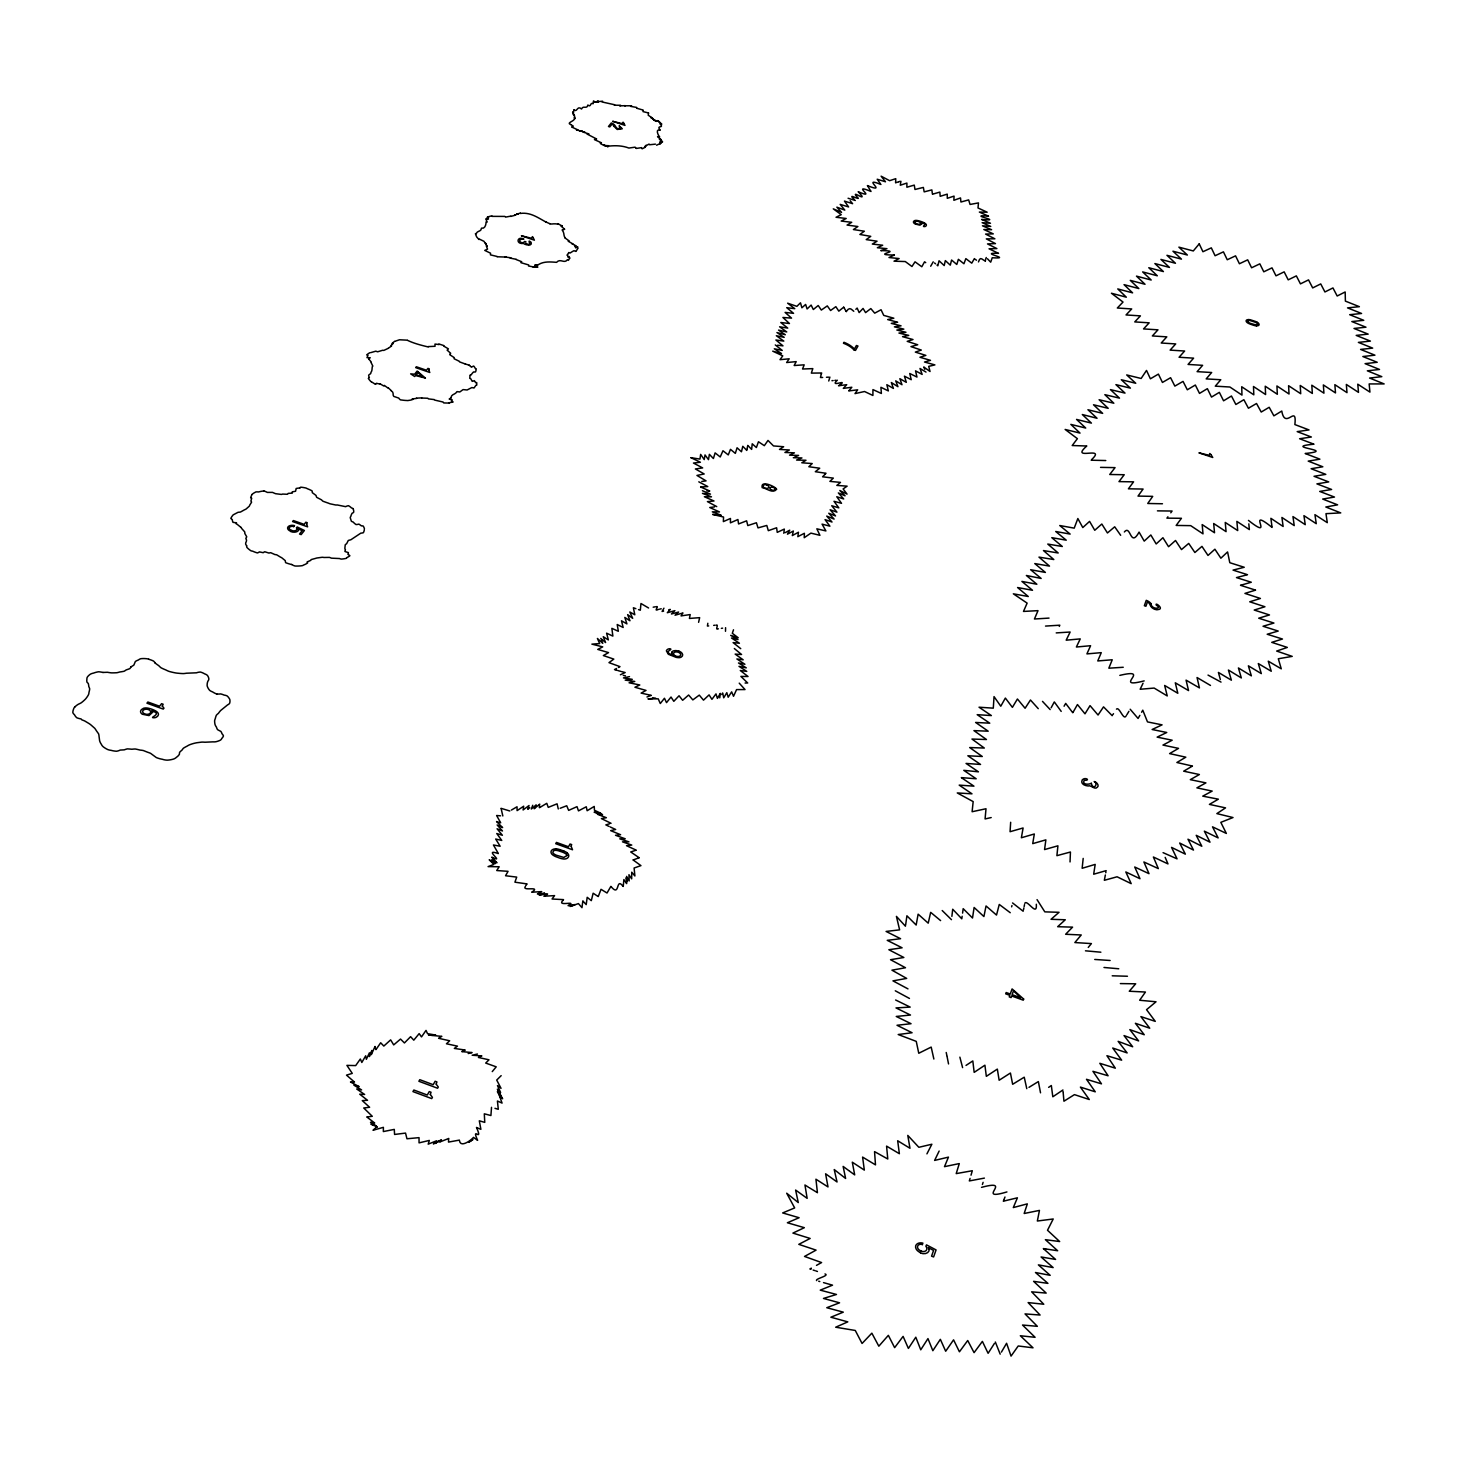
<?xml version="1.0" encoding="UTF-8"?>
<svg xmlns="http://www.w3.org/2000/svg" width="1457" height="1457" viewBox="0 0 1457 1457"><rect width="100%" height="100%" fill="white"/><g stroke="black" fill="none" stroke-linecap="round" stroke-linejoin="round"><path stroke-width="1.5" d="M573.493 114.247L574.404 115.85M577.81 248.473L575.934 251.478M1083.188 858.41L1082.15 868.281L1095.19 864.402L1093.679 874.218L1106.173 870.63M491.519 1107.32L490.918 1115.534L484.307 1113.804L484.762 1122.382L479.298 1120.797L480.901 1129.339L478.661 1128.428A41.397 30.087 11 0 1 476.494 1127.445C483.451 1143.545 470.83 1125.059 477.623 1140.339L473.47 1137.371C472.068 1139.338 460.594 1148.626 459.447 1140.612M951.876 916.38L952.714 909.241L961.784 918.802L962.148 916.271M582.836 900.936L581.98 907.675L578.411 903.595L570.069 906.491M719.758 697.848L720.323 693.386L718.52 696.519M905.598 925.268L906.91 915.797L916.162 925.031L918.129 914.158L928.218 923.173L930.677 912.355L940.603 920.605M962.585 913.102L963.186 908.676L972.511 918.001L974.114 907.492L983.912 916.562L986.043 905.963L996.515 915.069L999.265 904.451L1010.247 912.719M707.829 623.268L707.428 626.055L708.685 625.927M476.767 385.122L476.73 382.572M623.25 886.457L623.869 879.573L626.637 883.598L626.51 881.175M985.624 259.273L986.262 257.507M1036.309 904.251C1037.366 917.6 1026.985 898.787 1024.781 903.34M985.533 259.874L985.351 260.93M985.333 261.094C981.636 259.328 980.342 256.05 978.467 261.914M747.751 445.387L751.63 449.393L752.231 443.802L756.383 447.554L758.46 441.762L764.324 445.678L768.003 440.433L773.503 445.933L783.629 446.734L779.495 449.43L789.366 449.994L784.922 452.471L794.411 452.836L789.548 455.167L798.6 455.422L794.63 457.134M747.623 446.061L747.113 448.738M1105.936 871.869L1105.772 872.798M567.556 254.811L567.993 257.16A24.113 12.239 11.3 0 0 569.213 256.523L569.56 258.217M1105.353 874.983L1104.351 880.301L1117.082 876.786L1131.197 883.652L1125.824 871.96L1139.993 878.717L1134.73 867.006L1149.008 873.672L1143.891 861.979L1158.333 868.609L1153.379 857.007L1167.986 863.91L1165.163 857.372M783.793 533.298L784.34 529.055L777.237 532.37L776.617 527.762L768.331 530.676L766.801 525.449L758.004 527.889L756.42 522.753L747.805 525.576L746.621 520.823L738.572 523.955L737.916 519.512L730.412 522.844L730.467 518.455L723.364 521.606L723.546 517.035L712.637 514.412L720.65 515.213M746.986 449.412L746.785 450.413L742.779 446.261L741.467 451.797L737.078 447.773L735.33 453.382L730.485 449.339L728.263 454.912L722.963 450.759L720.232 456.97L715.114 452.89L713.402 458.536L709.377 454.347L708.484 459.647L705.024 454.93L704.223 459.574L700.653 454.384L699.961 459.082L690.964 457.698M636.709 107.436L630.59 106.379M900.936 181.305L900.262 185.239L906.91 183.072L906.873 187.225L914.268 185.112L914.978 189.483L923.356 187.425L924.175 191.869L931.843 189.902L932.444 194.2M1024.526 904.651L1024.125 906.636M479.116 238.966L483.961 241.316L487.257 246.324A4.59 2.349 10.6 0 0 486.274 245.887L487.549 249.111L484.762 250.404L490.535 253.19L490.444 254.866L497.238 256.505M1023.87 907.948L1023.451 909.933M1023.178 911.262L1012.56 902.939M643.102 110.076L636.6 108.2M470.01 375.232L469.773 378.456M1011.959 905.544L1011.65 906.855M573.876 109.803L573.457 112.918A4.225 2.003 11.6 0 1 572.783 112.298M642.992 110.513L643.065 111.624L648.638 112.99M971.018 1175.198L972.311 1170.736L956.211 1173.613L959.289 1163.578L944.5 1166.656L948.452 1157.131L934.629 1160.409L939.146 1151.048M970.089 1178.385L969.324 1180.935L984.404 1178.112M983.111 1182.337L982.419 1184.505M981.508 1187.364C1014.691 1178.44 974.205 1201.624 1006.933 1191.935M821.293 374.139L821.675 372.992L811.349 373.119L812.824 368.621L802.534 369.022L804.191 364.833L794.156 365.525L796.214 361.627L786.634 362.538L789.184 358.804L780.023 359.679L782.755 355.836L772.72 351.173L781.498 353.541L774.304 348.788L782.245 350.409L775.288 344.945M821.092 374.704L820.437 377.545M598.244 896.583L601.031 889.316L607.023 893.014L610.865 886.402M1091.293 783.429C1093.515 791.278 1098.742 783.265 1094.171 781.535C1097.03 782.027 1099.379 785.906 1097.376 787.181C1094.954 790.423 1090.637 784.485 1088.142 785.979C1084.263 785.669 1080.347 783.611 1082.223 779.896C1085.265 776.563 1091.129 780.697 1084.19 780.296C1081.422 785.305 1089.982 784.522 1091.402 783.174M922.281 1244.806L922.882 1243.112A6.83 4.972 21.3 0 0 915.67 1245.862A6.83 4.972 21.3 0 0 920.533 1252.601M1147.424 602.032L1145.912 606.258L1144.346 605.711L1146.258 600.339A7.504 4.171 18.7 0 1 1150.994 603.635M648.492 113.373L648.219 115.212L652.554 118.181A15.135 7.103 12.3 0 1 650.696 117.38L656.16 121.241L652.554 118.928L654.047 119.82M1004.984 1197.017L1004.092 1199.293M1003.8 1200.058L1003.345 1201.187L1017.405 1197.818L1013.307 1207.562L1027.349 1203.864L1024.162 1213.499L1039.46 1210.403L1037.348 1221.021L1053.211 1218.981L1047.51 1230.273L1059.658 1241.546L1045.379 1239.67L1057.655 1250.743L1045.98 1248.995M450.96 397.688C451.488 393.754 455.331 394.847 456.97 391.623A23.021 12.676 10.2 0 1 459.775 391.988L463.071 389.602L467.114 389.984L471.868 387.544A12.858 6.994 10.4 0 0 472.851 387.762L473.416 387.853A11.182 6.083 10.4 0 0 474.053 387.963L476.02 385.158M1123.238 667.27L1108.832 668.198L1112.237 659.766L1097.758 660.95L1101.273 652.645L1086.904 653.902L1090.601 645.706L1076.377 647.017L1080.256 638.894L1066.178 640.188L1070.148 632.028L1056.216 632.903M930.677 266.249L933.208 261.841M569.814 257.998L568.376 260.366M1045.525 626.073L1059.822 625.199L1059.275 626.401M1143.053 683.242L1140.157 689.27L1154.144 688.068L1167.239 695.936L1164.653 685.464L1177.821 693.277L1175.289 682.805L1188.548 690.582L1186.071 680.146L1199.439 687.904L1197.053 677.541L1210.494 685.446M567.046 255.23L568.904 252.462M620.882 128.453L619.134 125.776L622.285 128.762L617.24 129.473L613.779 126.122M563.349 899.989C556.173 906.673 573.803 901.282 570.525 904.269M1051.134 707.792L1054.303 701.928L1061.206 711.398M380.095 384.102L376.416 383.3A7.176 3.916 9.2 0 1 375.524 384.357M1050.169 709.595L1042.502 701.382M1064.084 706.226L1065.377 703.895M1073.081 712.254L1077.452 704.551L1084.991 713.821L1090.036 705.625L1098.05 715.023L1103.532 706.864L1112.201 715.697M535.939 805.393L534.173 808.762L539.709 804.137A32.564 21.163 11.9 0 0 539.4 807.324M1141.614 712.254L1142.78 710.196L1147.497 721.907L1162.085 724.857L1152.141 729.502L1166.747 732.489L1157.131 737.133L1172.175 740.211L1162.959 745.073L1178.531 748.37L1169.607 753.597L1185.816 757.185L1176.892 762.503L1192.445 766.054M1139.866 715.351L1138.081 718.465L1130.177 709.231M718.155 697.138L717.427 698.395L715.988 693.896L711.927 699.342L709.067 694.898L703.494 700.143L699.269 695.116L692.84 699.906L688.615 695.025L682.641 700.271L679.053 695.772L673.808 701.327L671.021 697.029L666.523 702.638L664.465 698.249L660.294 703.531L658.236 698.85L647.946 698.905L652.845 698.449M1001.414 1352.096L1006.587 1343.281L1011.049 1356.103L1018.224 1345.977L1033.031 1347.816L1020.337 1335.759L1035.089 1337.307L1022.523 1325.032L1037.348 1326.325L1025.036 1313.904L1040.079 1315.034L1028.132 1302.594L1043.777 1304.234L1031.647 1291.831L1046.181 1293.088L1033.596 1281.34L1047.929 1283.38L1035.472 1272.507L1050.187 1275.33L1038.367 1264.876L1053.156 1267.59L1041.081 1256.972L1055.578 1259.431L1043.339 1248.576L1045.652 1248.94M1038.258 708.667L1030.463 699.997L1025.091 708.266L1017.423 698.996L1012.396 707.355L1005.366 698.067L1000.777 706.226L994.038 696.61L993.292 708.157L979.031 707.21L991.361 715.569L977.192 714.677L989.758 723.182L975.607 722.453L988.192 731.195L973.932 730.613L986.462 739.519L971.965 739.045L984.313 748.042L969.688 747.55L982.291 756.493L967.849 755.782L980.543 764.451L966.046 763.432L978.448 771.828L963.769 770.334L976.19 778.767L961.329 777.619M721.761 694.515L722.654 692.986L723.728 697.812L726.806 692.676L728.19 697.229L731.651 691.875L733.527 696.282L736.568 689.598L745.019 689.562L739.227 683.151M1128.938 711.289L1126.771 714.877M525.831 885.729L526.76 884.199M525.358 886.493C521.57 891.611 541.312 885.71 532.096 891.994M1126.134 715.897C1123.511 721.069 1119.286 706.117 1116.444 709.122M994.439 1343.409L988.101 1353.316L982.382 1341.387L974.077 1352.661L967.721 1340.513L959.434 1351.805L953.57 1339.839L945.684 1351.258L940.348 1339.311L932.844 1350.694L927.963 1338.601L920.751 1349.801L915.797 1337.216L908.385 1348.435L903.103 1336.379L894.634 1347.652L888.351 1335.341L878.826 1346.195L871.851 1333.173L862.07 1343.463L855.277 1330.46L835.681 1327.218L847.792 1321.863L830.872 1317.219L843.293 1312.156L826.775 1307.712L839.56 1302.813L823.478 1298.442L836.482 1294.472L820.255 1290.137L832.53 1285.165L823.515 1282.615M1113.512 713.675L1112.857 714.677M521.606 261.677L516.051 259.492M521.515 261.805L520.878 262.661L528.745 264.974M1170.791 512.809L1172.065 511.043L1157.441 510.861M1167.913 516.798L1166.93 518.146L1181.427 518.291L1176.181 525.431L1190.697 525.649L1203.008 533.845L1202.171 524.593L1214.519 532.752L1213.681 523.518L1226.066 531.641L1225.246 522.444L1237.703 530.567L1236.866 521.387L1249.359 529.583L1248.813 523.846M837.338 380.204C828.468 388.345 850.651 377.8 838.522 385.759L846.717 384.684L843.312 388.382L851.817 387.252L849.067 390.549M1091.657 459.556C1107.065 445.15 1069.001 461.632 1086.795 446.006L1072.206 445.532L1077.397 438.666L1065.14 429.451L1080.038 433.093L1070.84 424.388L1085.72 428.048L1076.559 419.416L1091.42 423.113L1082.314 414.535L1097.048 418.268L1087.924 409.727L1102.658 413.369L1093.497 404.773L1108.194 408.324L1099.106 399.728L1113.84 403.225L1104.843 394.665L1119.504 398.143L1110.453 389.62L1125.023 393.099L1115.916 384.63L1130.395 388.127L1121.307 379.731L1135.75 383.264L1126.698 374.941L1141.141 378.474L1146.513 370.424L1150.393 378.802L1158.406 374.103L1162.449 382.444L1170.59 377.709L1174.852 386.105L1183.048 381.406L1187.309 389.784L1195.341 385.03L1199.512 393.408L1207.379 388.655L1211.496 397.087L1219.345 392.352L1223.57 400.802L1231.456 396.013L1235.864 404.481L1243.859 399.71L1248.43 408.233L1256.517 403.498L1261.216 412.04L1269.193 407.286L1273.873 415.846L1281.778 411.038C1285.165 430.598 1297.131 403.207 1294.872 424.57L1309.023 429.924L1297.185 431.618L1311.373 437.009L1299.608 438.739L1313.977 444.203C1279.92 447.354 1339.019 450.104 1305.181 453.491L1319.896 459.174L1308.204 461.122L1322.829 466.768L1311.118 468.717L1325.797 474.363L1314.032 476.293L1328.729 481.921L1316.909 483.87L1331.607 489.479L1319.696 491.428L1334.485 497.056L1322.683 499.059L1337.617 504.832L1325.815 507L1340.75 512.9L1325.979 513.665L1327.291 522.662L1314.943 514.667L1316.254 523.682L1303.942 515.651L1305.235 524.666L1292.96 516.579L1294.217 525.595L1281.923 517.472L1283.125 526.469L1270.886 518.328L1272.07 527.416C1244.369 505.233 1276.387 542.478 1248.467 520.404M524.411 241.826C521.169 245.067 515.942 238.638 523.864 239.112C517.071 235.542 515.396 244.503 523.537 243.446C524.83 244.922 532.861 246.652 531.113 242.317C525.522 237.764 534.173 247.909 525.649 243.246M293.658 526.706L294.441 525.722M611.976 124.173L609.773 126.923L608.461 126.486L611.284 122.989A6.356 3.023 11.9 0 1 614.89 125.411L616.785 128.362L620.682 128.671M1088.252 947.432L1091.402 943.59L1074.865 942.552L1081.24 934.975L1065.65 934.265L1072.571 927.144L1057.673 926.707L1065.286 919.768L1051.043 919.294L1059.039 912.301L1044.815 911.863L1037.038 899.625M1085.465 950.82L1100.873 952.204M1094.735 959.453L1110.143 960.491M1103.987 967.466L1118.757 968.778M825.372 473.926L826.01 473.27L815.319 471.704L819.708 468.225L808.854 466.732L812.205 463.563L801.805 462.78L805.976 460.266L796.578 460.066L801.933 457.935L793.3 457.698M824.953 474.381L822.604 476.803L833.331 478.115L829.889 481.375L840.489 482.394L836.828 485.4L847.118 486.164L843.111 488.933L847.045 494.105L839.815 490.499L845.06 495.799L838.34 492.921L843.694 498.95L836.773 496.746L841.527 503.321L834.005 501.299L838.813 507.856L831.728 505.743L836.937 512.154L830.126 509.786L835.535 515.942L828.76 513.246L834.114 519.074L826.738 516.088L832.02 522.025L825.044 519.621L829.907 526.177L822.076 524.138L825.9 530.931L816.849 528.818L819.909 535.32L810.893 533.116L804.228 537.706L804.391 533.28L797.835 536.668L798.472 532.242L792.317 535.575L793.337 531.022L787.454 534.173L789.712 530.184L785.25 532.625M501.172 1075.648L496.71 1080.056L501.026 1088.324L497.474 1085.556L500.607 1092.513L497.383 1089.18L500.643 1095.537L498.585 1093.06M855.86 309.303L857.153 308.064L859.156 312.599L863.054 308.429L865.585 312.618L870.812 308.574L874.71 313.164L881.048 309.74L883.725 315.386L893.833 318.209L887.659 319.575L897.658 322.216M645.342 146.975L645.105 147.102A9.452 4.517 12.1 0 1 644.85 147.467L642.1 148.833M645.651 146.538L644.777 146.975M537.159 265.502C542.641 261.204 549.781 261.768 556.556 262.351C560.38 257.907 564.351 264.209 567.502 259.601M853.784 311.27C851.635 309.849 849.813 306.006 846.28 311.579M660.039 144.097L661.769 142.13L660.75 142.64M1124.367 531.969C1130.887 524.156 1130.14 548.415 1139.064 532.096L1144.219 541.112L1150.83 534.974L1156.184 543.953L1162.923 537.724L1168.55 546.703L1175.526 540.492L1181.481 549.58L1188.712 543.425L1194.886 552.513L1201.952 546.375L1207.999 555.445L1214.901 549.216L1220.875 558.213L1227.577 551.93L1229.799 562.712L1244.242 567.265L1233.041 570.106L1246.973 574.513M1120.67 535.302L1114.696 526.797L1107.447 532.971L1101.82 524.028L1094.753 530.275L1089.581 521.387L1082.788 527.561L1077.852 518.528L1074.21 528.144L1059.749 525.522L1070.148 534.082L1055.724 531.495L1066.251 540.183L1051.79 537.669L1062.317 546.502L1047.765 544.062L1058.201 552.986L1043.467 550.564L1053.812 559.543L1038.968 557.12L1049.495 566.099L1034.78 563.568L1045.398 572.437L1030.627 569.723L1041.154 578.447L1026.365 575.479L1036.856 584.239L1021.903 581.416L1032.503 590.285L1017.587 587.535L1028.278 596.514L1013.343 593.819L1027.13 603.125L1023.488 611.43L1038.003 610.647L1034.434 619.006L1049.022 618.096M646.052 145.245L644.559 147.084M843.694 307.172L838.813 311.142L835.844 306.662L830.581 310.523L827.303 305.897L821.329 310.068L818.197 305.515L813.316 309.521L811.13 305.078L807.087 308.975L805.63 304.44L801.896 307.809L800.494 302.801L796.87 306.352L787.636 303.183L794.775 308.684L786.725 307.664L793.555 313.328L785.104 312.417L791.533 318.118L782.919 317.48L789.457 323.509L780.806 322.507L787.727 328.098L779.604 326.787L786.744 331.941L778.566 330.12L785.305 334.746L776.945 332.56L784.194 337.35L776.344 335.729L783.811 341.102L775.889 340.009L782.974 345.855L777.546 345.236M536.176 804.956L531.313 808.999L532.752 805.266M529.783 807.706L527.78 809.309L529.018 805.521L523.099 809.965L523.682 806.213L517.089 810.638L517.035 806.759L511.389 810.074M544.317 896C556.72 890.081 528.126 898.914 544.481 893.287M1048.639 1087.359L1051.335 1085.52L1052.81 1096.793L1062.936 1089.982M472.906 1139.611L468.735 1142.215L472.523 1139.829M368.712 358.695L370.205 357.712A13.404 7.23 9.2 0 1 366.982 357.639L368.002 355.326A5.008 2.714 9.2 0 1 366.672 354.907A35.842 19.469 9.5 0 1 369.859 352.685M966.027 1065.413L972.821 1060.933L974.168 1072.37L984.914 1065.194L986.334 1076.341L997.335 1069.092L999.138 1080.238L1010.429 1073.026L1012.651 1084.281L1024.235 1077.197L1026.784 1088.67M572.146 126.85L573.293 126.122L570.816 124.628M571.818 127.069L577.646 129.782M539.418 807.724L546.776 803.317L548.251 807.378L557.084 803.827L558.286 808.963M962.603 1067.635L959.872 1057.145M439.577 1140.558L435.006 1143.472L441.453 1139.829A20.325 15.044 10.1 0 0 440.633 1140.685L439.595 1142.069L448.792 1138.445A19.67 14.515 10.4 0 0 448.629 1139.301L448.501 1142.088L459.392 1140.102M388.382 348.205L391.587 345.983A2.113 1.147 9.5 0 0 390.931 345.619L393.19 343.378L392.024 343.561A32.837 17.703 9.8 0 1 394.61 341.412M645.433 146.064L649.057 144.079A7.121 3.406 12.3 0 0 649.585 144.753L655.504 144.134M569.978 904.597L568.066 905.653L574.987 904.56M1028.988 1087.341L1038.367 1081.568L1040.535 1092.823M660.549 143.296L656.597 145.208M1192.063 766.291L1183.667 771.19L1199.384 774.523L1190.314 779.659L1205.922 782.883L1196.889 787.855L1212.169 791.096L1202.754 796.141L1218.362 799.183L1209.419 804.391L1225.537 807.87L1216.868 813.607L1233.023 817.541L1220.82 822.349L1226.357 833.44L1212.515 826.829L1218.143 837.902L1204.356 831.164L1210.002 842.182L1196.215 835.316L1201.825 846.244L1187.965 839.214L1193.483 850.068L1179.678 843.02L1185.361 854.148L1171.555 847.391L1177.056 858.847L1163.068 852.655M451.051 397.907L449.211 399.018A32.71 17.83 10.2 0 0 449.994 399.327C454.985 399.71 449.776 400.675 451.834 401.404M372.5 366.181C371.754 368.093 372.518 370.479 370.97 372.355C371.335 375.068 366.927 373.484 369.35 377.6A6.119 3.351 9.3 0 0 368.694 378.019M618.405 667.488L619.972 666.632L608.953 662.644L613.798 659.11L603.362 655.559L608.534 652.609L597.752 649.403L602.706 646.872L591.888 644.14L599.665 643.593L597.406 638.457L602.779 643.338L601.377 639.878M346.547 558.286L346.584 558.268A22.729 13.386 8.5 0 1 341.393 559.087A3.806 2.258 8.5 0 1 339.554 558.541L331.376 558.158A11.11 6.593 8.3 0 0 329.464 557.394L324 557.485A7.03 4.171 8.3 0 0 322.197 557.284L317.043 557.976A4.772 2.841 8.2 0 0 315.732 558.341L311.252 559.561A4.644 2.75 8.2 0 0 310.76 560.38L307.172 561.91A6.648 3.934 8.2 0 0 307.609 562.948A20.343 12.038 7.9 0 1 303.548 565.043A3.551 2.113 8 0 1 301.49 565.771A24.168 14.279 7.9 0 1 295.061 566.008A8.432 5.008 7.9 0 1 291.691 564.46M436.463 1142.252L437.992 1141.414M816.485 1265.368L821.584 1262.563L804.537 1256.444L816.066 1250.124L798.8 1244.351L810.147 1238.45L792.918 1233.096L804.337 1227.686L787.381 1222.751L799.11 1217.724L782.664 1212.934L794.666 1207.926L786.689 1193.21L798.272 1202.571L795.613 1190.059L807.142 1198.346L804.956 1184.996L808.398 1187.164M435.843 1142.598L433.385 1143.927L436.626 1140.758L428.194 1144.164L429.341 1140.43L419.051 1142.871L419.033 1137.644L406.958 1138.773L405.538 1133.091L394.574 1134.457L394.282 1129.394L383.355 1131.561L383.391 1127.336L373.028 1130.268A40.031 29.668 8.9 0 1 376.689 1127.099L375.888 1126.716M616.53 668.508L614.526 669.583L615.528 669.892M811.349 1268.155L809.892 1268.956L810.966 1269.32M660.44 142.786C658.582 144.571 660.294 138.743 662.607 141.857L659.293 139.089A11.711 5.573 12.4 0 0 660.932 139.653L661.187 139.726M577.318 246.925L575.752 247.909L574.677 245.577L576.171 245.96L571.964 243.72A2.532 1.293 11.5 0 0 572.965 243.938L568.23 241.261A7.012 3.533 11.4 0 0 569.25 240.988L564.897 237.873M388.054 348.423L383.865 350.39A4.753 2.55 9.4 0 1 382.645 350.263L377.673 351.793A12.585 6.775 9.4 0 1 375.833 351.173L370.734 352.63M894.252 255.066L888.989 257.525L899.115 258.563L894.015 261.185L905.289 261.55L911.955 266.504L915.032 261.823L921.807 266.758L924.558 261.805L925.723 262.661M394.92 341.32L399.491 339.772L407.286 340.173M565.097 237.801C563.149 235.032 564.806 233.411 562.111 229.915A27.902 13.969 11.3 0 0 563.604 229.587L564.715 229.277L561.018 226.126A3.715 1.876 11.4 0 1 562.183 225.962M639.168 857.736L630.735 851.963L635.671 850.305M638.967 857.809L633.249 859.94M560.18 808.271L566.718 805.757L568.649 810.383L577.008 806.65L578.484 810.875L586.279 806.777L587.135 810.729L594.237 806.431L594.438 810.238L600.739 813.225M514.121 215.509L517.963 213.869A45.495 22.984 11.3 0 1 520.404 213.032M633.158 859.976L640.934 865.622L634.105 868.008L634.888 875.985L631.737 872.197L631.664 878.844L628.95 874.71L629.169 880.957L626.619 876.385L626.856 881.831M571.199 906.09L574.604 904.943M476.257 382.517L475.656 382.736A28.849 15.754 10.1 0 0 474.399 380.769L474.308 380.641A10.199 5.537 10.3 0 1 472.214 381.352L470.647 378.583M900.025 181.36L898.678 181.815M601.431 142.786L594.456 139.617L596.66 138.961M601.304 142.822C597.079 143.096 606.913 146.738 609.408 146.064C615.801 145.409 622.485 145.627 628.896 148.049L635.125 147.175L635.962 148.104M898.095 181.998L896.164 182.617M611.066 823.296L601.395 818.597L606.367 817.723L597.443 814.263A40.687 26.7 12.5 0 1 601.249 814.463L602.542 814.59L594.128 812.205L600.157 813.133M515.086 215.217L515.213 215.181A5.864 2.932 10.9 0 1 514.394 215.272L514.376 215.436M895.581 182.799L895.764 178.665L889.608 180.686L881.121 176.17L885.474 181.779L877.205 179.229L880.447 183.764M609.682 823.733L605.857 824.881L608.899 826.356M1255.206 590.249L1244.934 593.4L1260.414 598.463L1249.724 601.796L1264.931 606.749L1254.222 610.046L1269.484 614.945L1258.702 618.205L1273.928 623.05L1263.037 626.255L1278.208 631.063L1267.189 634.25L1282.47 639.022L1271.742 642.355L1287.314 647.418L1276.66 651.06L1292.232 656.378L1278.317 658.764L1281.268 668.818L1268.264 661.187L1271.251 671.258L1258.302 663.554L1261.325 673.608L1248.376 665.831L1251.363 675.848L1238.414 667.962L1241.328 677.942L1228.415 670.038L1231.384 680.182L1218.416 672.442L1220.347 679.527M513.392 215.727L510.697 216.456M1240.909 585.186L1251.29 582.235L1236.483 577.591L1247.52 574.695M932.954 194.072L939.856 192.105L940.184 196.313L947.25 194.127L947.287 198.316L954.062 196.112L953.861 200.301L960.527 197.933L960.928 202.013L968.65 199.9L970.052 204.454L978.467 202.905L978.011 207.969L987.172 212.212L979.359 212.066L988.52 216.182C965.099 214.143 1006.022 221.792 981.617 219.424L990.469 223.249L982.145 222.684L990.742 226.436L982.455 225.799L991.598 229.714L983.821 229.514L993.273 233.867L985.588 234.085L994.876 238.802L986.316 238.875L995.477 243.61L987.518 243.92L996.879 248.582L989.048 248.801L998.519 253.354C976.645 252.352 1014.454 259.091 992.253 257.743L990.687 262.187L987.445 258.745M1010.666 822.276L1010.065 831.71L1023.105 827.977L1021.375 837.757L1034.324 833.987L1032.722 843.639L1045.871 839.851L1044.56 849.577L1057.928 845.807L1056.89 855.678L1070.44 852.017L1070.039 861.943M668.727 609.809L670.238 609.408L667.306 612.723L674.901 610.647L671.458 613.998L678.616 612.031L675.028 615.218L682.951 612.978A53.654 32.036 13.9 0 0 681.075 615.892L690.199 614.563L689.416 618.442L699.651 617.659L698.595 622.321M663.627 611.084L662.097 611.448L663.955 608.188M991.197 817.559L985.078 818.943L986.007 808.744L972.11 811.731L973.167 801.605L957.267 792.936L971.983 793.828L959.198 785.123L973.95 786.161L961.766 777.911M477.441 1054.012L472.159 1055.232L481.848 1055.943A18.194 13.058 10.8 0 0 478.442 1057.472L489.006 1059.804L485.691 1063.064L496.218 1066.834L492.247 1071.605M926.925 1153.871L931.861 1144.237L918.839 1147.296L907.784 1135.404L909.969 1148.262L897.676 1140.758L899.37 1153.707L886.585 1146.131L887.768 1158.989L874.546 1151.613L875.493 1164.871L862.599 1157.095L864.329 1170.098L852.309 1162.194L854.694 1174.888L849.14 1170.863M661.241 608.789L659.62 609.135M658.528 609.372C652.955 612.122 659.347 606.021 656.579 606.567M510.806 216.128L505.488 217.111M733.508 629.788L732.325 633.303L738.207 637.747L730.686 635.361L738.025 639.587L731.505 638.02L739.409 643.229L733.108 642.61L740.739 648.675M468.171 1053.538L472.104 1052.573L461.778 1051.608A35.369 25.097 9.7 0 0 465.238 1050.06L454.347 1048.421L457.462 1046.144L446.461 1043.777L449.648 1040.79L438.63 1038.295L439.486 1037.675A17.429 12.457 9.9 0 1 441.835 1036.364L431.618 1035.417L433.166 1035.126A25.825 18.486 9.7 0 1 435.115 1034.907C438.375 1034.634 423.35 1034.998 430.343 1034.944M896.875 322.361L891.283 323.381L901.063 325.822L894.398 326.842L903.85 329.136L896.838 330.047L905.963 332.269L898.951 333.07L908.749 335.401L902.557 336.658L912.993 339.536L907.219 341.357L917.728 344.763L910.953 346.62L921.298 350.062L915.342 352.102L925.851 355.399L919.95 357.256L930.477 360.353L924.503 362.028L934.902 364.906L928.71 366.363L930.04 371.499L923.756 366.982L924.794 369.331M594.948 101.917L602.597 101.207M655.45 606.786L653.173 607.187M725.495 631.3L725.586 627.694M630.954 106.07A4.644 2.185 12.1 0 1 631.573 105.76L624.725 105.796A11.747 5.5 11.9 0 0 625.272 105.669L619.644 105.869A8.105 3.806 11.9 0 0 620.573 105.305L614.344 105.177A16.1 7.558 11.8 0 0 614.617 104.74L601.96 101.954M520.24 213.451C530.221 212.103 537.269 217.293 545.519 221.792A4.316 2.167 11.3 0 0 546.43 222.174L545.519 221.792L549.926 223.777M722.581 628.167L721.379 628.349M718.374 628.805C714.276 630.735 719.357 624.088 716.152 625.089M449.175 402.806L453.145 401.968L452.216 401.549M895.29 990.796L909.459 998.446M714.531 506.909L709.759 507.51L719.485 511.935L712.309 511.844L721.179 515.268M701.8 481.447L706.062 480.865L696.956 475.437L704.186 473.98L695.39 468.954L702.656 467.916L693.459 463.053L700.38 462.251L691.037 457.735M492.156 216.364L504.923 216.419M848.775 390.931L857.645 389.82L855.004 393.609L864.547 391.514L872.907 395.466L872.943 389.584L881.394 393.481L880.902 387.289L888.351 390.913L886.858 384.703L893.414 388.418L891.575 383.282M698.795 481.83L707.774 486.565L701.09 486.966M538.343 893.906L544.517 893.159M537.396 894.033L541.694 891.611L531.914 892.194M263.844 490.936L261.44 491.3A26.918 15.59 7.7 0 0 260.439 491.483L258.49 491.956A7.449 4.298 7.6 0 0 255.904 491.92L254.064 492.921A25.352 14.679 7.8 0 0 252.261 494.178A2.422 1.402 7.5 0 0 251.97 494.433M714.913 625.235L713.675 625.381M835.99 380.259L834.861 380.386M416.72 398.398L412.149 398.981A9.871 5.427 9.7 0 0 412.95 399.382L411.038 400.019A26.153 14.315 9.5 0 1 408.16 400.475M833.149 380.568L831.947 380.696M1144.182 680.893C1111.272 689.361 1152.979 667.506 1119.832 675.374M828.742 381.005L829.889 377.072M536.249 266.285C541.002 266.194 529.802 264.901 537.287 264.937A1.931 1.002 11.2 0 0 537.141 265.502M544.007 896.219L554.571 895.618L552.039 899.005L563.531 899.625M535.029 266.376L537.615 267.123M416.411 398.143L421.674 397.888M828.632 377.144L826.465 377.272M598.244 101.334L597.006 101.407A7.631 3.588 11.8 0 1 598.39 101.28L598.426 101.28M822.659 377.454L821.074 377.527M449.321 403.061L443.82 402.952A5.701 3.133 10.1 0 1 443.092 402.023L434.587 400.074A16.883 9.307 9.8 0 0 434.295 399.582L428.394 398.89A8.924 4.917 9.8 0 0 427.757 398.253L422.002 398.034M407.723 400.602L407.14 400.511A28.739 15.717 9.6 0 1 403.789 400.293L401.021 399.947A30.378 16.61 9.6 0 1 400.365 399.837A10.09 5.555 9.6 0 1 398.763 398.071A30.051 16.428 9.6 0 1 395.521 396.978C391.077 396.413 395.066 392.989 391.241 390.804M745.092 683.042L747.678 682.987L740.903 676.412L748.024 676.503L740.302 670.53L746.767 671.386L738.99 666.341L746.257 667.852L738.48 662.971L744.909 664.265L736.878 658.965L743.179 659.821L735.166 654.102L740.793 654.503M103.028 672.442L107.49 672.278A28.739 17.684 5 0 0 111.406 672.861A43.528 26.681 5 0 0 116.906 672.715A16.482 10.163 5 0 0 119.638 672.005A39.029 23.949 5 0 0 124.082 671.258A17.611 10.873 5 0 0 126.194 669.892A36.534 22.42 5 0 0 129.837 668.599A19.141 11.802 5 0 0 131.021 666.814M432.966 1034.925L434.696 1034.907L427.52 1033.65L426.027 1030.39L421.492 1036.91L419.161 1033.614L413.788 1040.171L410.601 1036.674L404.427 1042.957L400.529 1039.06L393.7 1044.906L390.64 1039.879L383.828 1046.071L380.678 1042.775L375.942 1049.641L375.542 1048.639A17.102 12.239 8.6 0 1 375.05 1046.454L371.298 1054.649L371.826 1050.461L369.386 1056.58L369.422 1052.81L366.363 1059.312L365.689 1055.797L361.828 1062.463L360.353 1058.984L355.69 1065.595L346.912 1065.377L352.266 1073.39L346.493 1075.139L354.488 1082.059A10.399 7.522 7.7 0 1 350.481 1081.986L359.132 1086.649L353.869 1085.137L361.591 1089.927L356.692 1088.998L364.632 1094.462L359.733 1094.189L367.528 1100.29L362.283 1100.618L369.604 1107.265L363.74 1107.994L372.282 1116.299L367.783 1116.863A34.877 25.352 7.9 0 1 366.745 1116.936L374.686 1123.001A21.127 15.426 8.2 0 1 372.846 1122.746C364.031 1119.959 384.029 1129.594 373.192 1124.731M598.426 101.972L594.82 101.863A14.825 6.994 11.6 0 0 593.491 100.897L593.126 103.757A18.941 8.942 11.6 0 0 592.198 103.429C590.304 102.737 590.905 107.854 587.863 105.031C587.08 109.585 582.982 104.995 581.543 109.002C577.209 105.013 577.154 112.699 574.204 109.931M537.633 267.159L532.989 266.977A2.55 1.311 11.1 0 0 533.644 267.05L533.754 266.959M597.825 101.972L596.769 101.954M1120.36 983.584L1135.677 983.803L1129.284 991.234L1145.439 992.035L1139.647 1000.249L1156.02 1001.779L1146.55 1009.683L1155.274 1021.357L1140.886 1016.604L1149.737 1028.205L1135.385 1023.288L1144.255 1034.743L1129.831 1029.607L1138.627 1040.917L1124.021 1035.581L1132.672 1046.763L1118.138 1041.354L1127.153 1052.919L1112.729 1048.038L1121.653 1060.168L1106.919 1055.706L1115.333 1068.181L1099.816 1063.3L1108.103 1075.776L1092.932 1071.314L1101.474 1083.844L1086.485 1079.291L1095.263 1091.821L1080.402 1087.104L1089.29 1099.525L1074.446 1094.626L1063.938 1101.219L1063.228 1093.205M1162.467 503.758L1147.734 503.485L1152.724 496.363L1138.026 496.09L1143.071 489.06L1128.428 488.805L1133.564 481.848L1118.994 481.611L1124.221 474.727L1109.742 474.49L1115.042 467.624L1100.545 467.369M596.514 101.954L595.166 101.917M476.184 233.666C477.586 230.242 481.01 232.137 481.502 228.166C485.217 229.077 486.128 224.068 486.073 221.919A10.053 5.081 10.7 0 1 487.166 222.101L485.837 218.841A3.57 1.803 10.6 0 1 486.784 219.242C491.774 218.55 483.742 219.187 488.587 217.111A6.502 3.278 10.7 0 0 487.348 217.111A48.664 24.696 11 0 1 491.865 215.836M476.02 233.666L475.419 233.648A48.882 24.751 11 0 0 476.785 237.072L478.989 239.549M1105.772 460.539L1091.166 460.212M708.594 490.973L709.759 491.009L700.617 486.984M708.12 490.973L706.955 490.936M1127.445 976.245L1112.219 975.808M734.328 648.529L741.595 654.539M660.167 130.201C655.231 128.598 657.854 135.1 659.675 136.885A13.295 6.302 12.3 0 1 657.562 136.576L660.95 139.526M702.42 490.718L710.488 494.123L702.456 493.377L711.471 496.855L704.368 496.746L714.003 500.989L707.428 501.609L716.735 506.599M502.829 815.975L501.19 808.872M500.571 815.829L496.6 815.501L500.68 822.804A19.323 12.603 10.8 0 1 496.564 821.529L501.9 826.902M497.128 256.76L506.362 257.088A5.354 2.75 10.8 0 0 505.16 257.015L510.933 257.816A3.734 1.912 10.9 0 0 510.169 258.126L516.233 259.31M894.398 255.011C868.408 254.92 906.035 250.768 880.811 250.64L886.949 248.673L877.351 247.726L882.687 245.231L872.324 244.066L877.041 241.206L866.223 239.604L870.74 236.344L859.903 234.468L864.347 231.226L853.42 229.55L857.863 226.527L847.063 225.07L851.708 222.302L841.199 221.063L846.189 218.477L836.045 217.275L841.235 214.671L833.277 208.843L841.563 212.376L836.864 207.167L844.805 210.118L840.179 204.381L848.611 206.949L844.459 201.084L852.6 203.689L850.123 200.684M655.632 698.176L652.791 697.794M526.942 883.907L514.922 882.177L516.707 877.096L505.561 875.748L508.056 871.322L496.71 870.539L499.205 866.751L488.077 866.605L493.923 864.402L489.206 859.794L494.943 863.4M646.944 696.992L651.334 695.371M533.608 266.941L528.509 265.994M497.875 853.474C482.504 847.992 505.925 864.001 491.938 857.19M579.886 130.875L582.472 131.367L576.48 129.983A2.386 1.147 11.6 0 0 577.755 129.819M629.497 676.613L623.469 677.887L632.283 679.344L625.18 680.109L634.76 681.457L629.078 682.787L639.787 684.972L634.942 687.249L646.016 690.418L641.116 693.113L650.66 695.226M625.472 675.829L623.232 675.374M620.391 674.755L625.162 672.551L621.52 671.586M580.214 130.893L585.004 132.259A16.938 8.123 11.7 0 0 583.164 132.132L588.919 133.917A14.224 6.83 11.7 0 0 587.007 134.026L596.15 138.743M438.903 343.979L443.893 345.6M620.846 671.404L617.841 670.566M494.961 1108.322L498.294 1109.287L497.42 1101L502.064 1103.095L499.405 1095.591A22.055 16.045 10.7 0 1 500.152 1096.229L502.629 1098.778L499.332 1092.75L500.443 1097.358L497.383 1091.584L498.185 1092.568M617.185 670.366L616.202 670.093M819.781 1281.541L818.707 1281.231M816.576 1280.594C814.718 1278.827 830.253 1275.585 825.008 1273.928M501.044 808.307L509.786 810.984M1240.49 585.295L1255.588 590.14M465.056 363.868L469.609 365.361M817.45 1271.469L815.829 1270.941M560.198 849.722L563.804 851.034M814.736 1270.577L813.115 1270.049M854.075 349.917L855.496 350.409L857.973 346.019L856.425 345.509L854.403 349.043A20.817 10.836 14.4 0 0 843.985 342.304L843.457 343.251A20.234 10.527 14.4 0 1 854.021 349.935M524.666 241.425L525.977 241.862M464.91 363.849L459.611 361.919A5.591 3.005 10.3 0 1 459.319 361.3L454.147 358.768A14.279 7.704 10.4 0 1 454.238 357.621L449.721 354.67A23.039 12.421 10.4 0 1 450.668 353.25L447.117 350.154A12.986 6.957 10 0 0 448.392 348.842L443.82 346.147M638.512 609.609L640.315 610.228L640.971 603.508L648.584 607.988M635.871 608.662L633.376 607.733L634.797 614.763L629.825 611.995L632.684 618.333L627.657 614.654L629.661 620.008M558.741 224.305C552.968 223.03 551.748 224.742 549.708 223.631M575.479 251.296L573.985 250.695A47.243 24.186 11.9 0 0 570.233 252.99L569.377 252.662M377.454 1127.062L371.863 1124.13M370.879 1124.221L373.884 1125.533M557.649 223.613L562.202 225.981M610.119 826.92L615.655 829.488L610.665 830.636L620.591 834.715L615.528 835.28L625.235 838.795L619.771 838.831L628.95 841.855L622.485 841.836L631.755 845.078L626.51 845.679L636.235 850.16M895.618 999.994L910.188 1007.097L896 1007.916L910.479 1015.037L896.255 1016.458L911.044 1023.706L897.02 1025.273L912.082 1032.74L898.204 1034.525L916.253 1041.373L918.766 1053.265L931.187 1047.091L933.864 1059.039M502.647 827.612L497.147 824.972L502.483 830.964L497.074 828.778L502.374 835.262L496.764 833.531L501.754 840.434L495.69 839.032L500.133 846.226L493.431 844.987L498.349 853.547M907.984 988.884L892.959 980.871L906.673 978.412L891.939 970.18L905.489 967.739L890.537 959.708L903.85 957.486L888.861 949.727L902.102 947.797L887.24 940.348L900.59 938.709L886.093 931.442L899.625 929.857L896.419 916.38L905.471 926.233M375.396 384.284L371.608 381.898M380.204 383.901L383.756 385.996A10.199 5.591 9.5 0 1 384.338 385.413L387.817 387.944M1208.017 675.083L1221.039 682.095M657.581 120.712C656.014 119.948 657.872 122.971 654.575 120.166M657.69 120.785L659.529 121.896A7.795 3.697 12.3 0 0 658.254 121.204L659.894 122.479M817.067 1192.463L809.163 1187.637M493.067 860.45L496.964 862.781L493.814 859.503M891.302 382.535L897.949 386.688L895.727 380.86L901.992 384.721L899.861 378.693L906.309 382.335L904.433 376.161L911.226 379.694L909.751 373.502L916.963 377.053L915.542 370.861L922.154 374.413L920.004 368.475L925.996 372.081M491.792 859.648L495.489 863.619M611.084 886.548C620.19 897.858 615.564 876.64 622.922 886.202M597.589 896.164L593.145 893.214L591.305 900.663L587.189 897.293L586.206 904.597L583.182 901.337M570.579 124.464C565.535 122.588 576.462 121.04 574.222 117.543A15.444 7.34 11.4 0 1 575.041 118.618L574.131 114.374L574.313 115.303M629.952 620.773L624.816 617.44L626.911 623.887L621.483 620.791L623.159 627.475L617.222 624.525L618.351 631.3L611.849 628.331L612.869 636.108L606.604 633.176L608.352 639.914L603.253 636.709L605.584 642.537L600.739 638.421M407.614 340.392C413.915 343.378 420.836 345.182 428.103 346.93A10.545 5.664 9.8 0 0 427.976 346.62L435.06 346.274L434.969 344.089A28.812 15.572 10 0 1 439.067 344.58M848.611 1170.481L843.129 1166.42L845.606 1178.458L834.224 1169.552L837.047 1181.973L825.609 1173.796L827.995 1186.927L815.938 1179.223L817.432 1192.7M974.405 258.581L971.764 263.152L965.845 258.636L963.933 263.753L958.378 259.31L956.794 264.482L951.585 260.02L950.292 265.156L945.338 260.584L944.209 265.593L939.055 260.767L937.798 265.811L936.997 265.083M975.261 259.273L976.463 260.238M660.076 122.625L661.806 124.1A7.139 3.369 12.3 0 0 660.677 123.863A9.088 4.298 12.3 0 0 659.948 123.754C664.884 128.781 656.014 124.701 659.93 129.782M469.136 365.215L471.522 367.219A10.308 5.573 10.5 0 1 473.689 366.071A17.01 9.216 10.3 0 1 475.383 368.639M934.556 262.97L935.54 263.808M388.199 387.781L391.332 390.676M240.97 527.416L237.436 524.52A5.701 3.333 7.2 0 0 236.216 523.846L236.489 522.735A10.545 6.138 7.2 0 1 232.938 522.298A17.739 10.345 7.4 0 1 232.319 519.548A4.826 2.805 7.2 0 1 230.843 518.401A26.809 15.663 7.5 0 1 232.719 515.468A3.551 2.058 7.2 0 1 233.849 514.503L238.092 512.281A12.075 6.994 7.3 0 0 240.496 512.026L244.576 509.75A8.669 5.027 7.3 0 0 246.16 508.967L249.238 506.235A6.921 4.007 7.4 0 0 249.712 505.124L251.587 502.21A7.066 4.08 7.4 0 0 250.895 501.062L251.697 498.258L250.659 497.875A23.33 13.495 7.8 0 1 251.788 495.125M942.205 910.534L951.457 919.658M493.522 859.175L491.938 857.445M636.254 148.45L641.517 147.649A8.851 4.244 12.1 0 1 641.845 148.286M854.421 199.5C846.936 192.889 857.772 199.263 858.373 198.316M855.332 200.483L848.083 198.243M368.639 358.877L371.28 362.065A9.033 4.881 9.2 0 1 370.989 362.356L372.792 365.998M857.681 197.515C848.466 187.753 870.685 204.709 858.191 191.723C878.352 200.283 849.686 182.671 871.013 191.468L867.389 185.585C889.134 194.364 860.14 176.151 880.957 184.474M1072.789 712.764L1065.668 703.385M1150.866 603.635C1151.576 610.283 1163.178 608.698 1156.312 605.201C1154.49 601.541 1163.487 608.225 1159.28 609.354C1155.255 611.011 1150.702 607.551 1149.992 604.691A6.866 3.825 18.6 0 0 1147.624 601.923M843.73 307.227L846.244 311.543M246.615 545.829C243.647 542.35 248.291 541.968 245.814 538.343A19.542 11.437 7.1 0 0 246.743 536.795L244.812 533.499A13.823 8.086 7.1 0 0 244.667 531.823L241.735 528.545A9.015 5.263 7.2 0 0 240.97 527.416M995.331 1341.988L1000.194 1354.154M573.493 114.903L572.601 112.116M946.212 1052.482L946.904 1055.706M947.05 1056.416L948.543 1063.938M577.682 246.743L577.828 247.927M626.273 877.588L626.729 881.03M1063.064 1091.42L1063.173 1092.495M626.455 880.483L626.31 878.079M290.854 531.331A5.482 3.205 8 0 1 287.903 527.033A5.482 3.205 8 0 1 294.496 525.595M298.758 529.62A5.555 3.242 8 0 1 290.671 531.55M298.43 529.583A3.242 1.894 8 0 0 298.175 528.727L302.2 530.694L299.541 534.045L301.144 534.61L304.386 530.494L297.192 526.979L296.427 527.798A4.917 2.878 7.9 0 1 296.937 528.836M291.764 530.421A3.643 2.131 8 0 1 289.36 527.561A3.643 2.131 8 0 1 293.768 526.487M296.991 528.836A3.752 2.185 8 0 1 291.691 530.53M612.195 124.1A5.828 2.768 11.9 0 1 613.616 126.012M74.781 707.009A9.398 5.901 4.3 0 0 73.524 709.249A20.835 13.113 4.4 0 0 72.85 712.673A9.908 6.229 4.3 0 0 74.489 714.75A15.645 9.835 4.4 0 0 76.766 717.736A12.13 7.631 4.3 0 0 80.991 718.902L81.956 719.904A19.979 12.639 4.1 0 1 84.797 721.015L88.877 723.455A21.764 13.787 4 0 1 91.245 725.204L94.65 728.209A23.877 15.135 4 0 1 96.18 730.449L98.584 733.818A26.262 16.646 4 0 1 99.04 736.277L99.622 740.739A23.33 14.843 4.7 0 0 101.389 744.345A10.235 6.52 4.6 0 0 103.338 746.876A22.401 14.242 4.7 0 0 107.709 749.535A9.161 5.828 4.6 0 0 111.06 750.337A18.049 11.474 4.7 0 0 116.469 751.247A10.345 6.593 4.6 0 0 120.13 750.082L124.264 749.845A22.31 14.333 4.9 0 1 127.269 748.88A41.688 26.9 4.6 0 1 129.892 749.044L131.913 749.244A20.708 13.295 4.9 0 1 135.246 748.989A44.584 28.776 4.6 0 1 138.852 749.772L140.036 750.082A19.524 12.53 4.9 0 1 143.296 750.519L147.813 752.304A18.759 12.038 4.9 0 1 150.617 753.36L156.3 757.549A19.305 12.33 5.4 0 0 162.383 759.279A11.055 7.085 5.4 0 0 167.227 760.153A19.269 12.312 5.4 0 0 173.092 759.188A8.596 5.5 5.4 0 0 176.406 757.312A16.847 10.782 5.3 0 0 179.43 754.216A16.992 10.891 5.8 0 1 179.63 752.286A41.707 26.882 6.1 0 1 180.377 751.521L182.161 749.918A16.701 10.709 5.9 0 1 183.473 748.17A43.619 28.138 6.1 0 1 187.115 746.13A16.919 10.855 5.9 0 1 189.428 744.855A31.544 20.289 6 0 1 196.822 742.742L201.776 742.105A18.85 12.093 6 0 1 204.945 742.232L213.032 741.85A7.267 4.626 6.2 0 0 216.037 741.704A17.102 10.873 6.1 0 0 220.408 740.138A6.283 4.007 6.2 0 0 221.774 738.444A13.24 8.414 6.1 0 0 223.449 735.931A8.687 5.518 6.2 0 0 221.938 733.727A10.017 6.374 6.2 0 0 220.754 731.323A24.751 15.645 6.5 0 1 217.475 729.575A24.933 15.808 6.6 0 1 216.419 727.079A15.663 9.926 6.5 0 1 215.017 724.457A41.233 26.135 6.9 0 1 214.616 720.887A18.358 11.638 6.5 0 1 215.29 718.629A42.326 26.845 6.9 0 1 216.364 715.241A20.598 13.04 6.6 0 1 218.423 713.347A44.038 27.956 6.9 0 1 220.663 710.506L227.565 704.897A8.05 5.063 6.4 0 0 229.569 703.403A16.464 10.326 6.3 0 0 229.915 700.216A5.737 3.606 6.5 0 0 229.259 698.522A14.042 8.815 6.3 0 0 227.092 695.918A6.138 3.861 6.5 0 0 224.105 695.098A11.474 7.194 6.4 0 0 220.608 693.914A11.091 6.921 6.4 0 1 216.838 693.987M74.799 707.027A21.982 13.823 4.4 0 1 78.514 704.15A22.165 13.805 4.1 0 0 81.21 702.802A50.157 31.107 3.9 0 0 84.561 699.961A21.09 13.131 4.2 0 0 86.382 697.939A48.063 29.814 3.9 0 0 88.513 694.643A20.398 12.712 4.2 0 0 88.986 692.294A46.26 28.703 3.9 0 0 89.697 688.888A20.143 12.548 4.2 0 0 88.804 686.629A44.657 27.738 3.9 0 0 88.276 683.46L86.983 682.186A17.721 11.019 4.8 0 1 86.928 679.071A7.522 4.662 4.6 0 1 87.493 676.886A19.232 11.966 4.8 0 1 90.37 674.19A9.525 5.901 4.7 0 1 93.539 673.098A19.797 12.312 4.8 0 1 98.511 671.786A12.639 7.85 4.7 0 1 102.992 672.497M131.003 666.814A31.963 19.633 5 0 0 133.88 665.066L135.337 661.514A13.404 8.287 5.4 0 1 138.47 659.966A6.684 4.134 5.4 0 1 140.91 658.691A15.808 9.78 5.4 0 1 145.682 658.637A6.684 4.134 5.5 0 1 148.778 659.238M148.741 659.274A17.921 11.091 5.4 0 1 153.495 661.059A9.325 5.773 5.5 0 1 155.134 663.026M155.152 663.026A42.763 26.281 6.1 0 0 158.777 665.667A20.981 12.949 5.9 0 0 161.071 667.798A41.306 25.388 6.1 0 0 165.843 669.947A18.65 11.529 5.9 0 0 169.085 671.404A40.45 24.86 6.1 0 0 174.512 672.715A16.646 10.29 5.9 0 0 178.009 673.225A40.104 24.642 6 0 0 183.291 673.589A15.007 9.27 6 0 0 186.314 673.225L196.531 672.806A8.851 5.5 6.2 0 1 200.429 672.059A11.292 7.03 6.1 0 1 204.599 673.863A6.119 3.806 6.2 0 1 207.422 675.429A14.661 9.124 6.1 0 1 208.825 678.871A7.085 4.407 6.2 0 1 207.969 681.038A22.201 13.86 6.6 0 0 207.167 684.553A9.434 5.883 6.4 0 0 207.55 686.957A20.398 12.731 6.6 0 0 209.662 690.345A8.797 5.5 6.4 0 0 212.613 691.911A16.318 10.181 6.5 0 0 216.802 694.06M263.844 490.936A13.841 7.995 7.6 0 1 267.341 492.411L272.568 492.393A31.362 17.958 8 0 0 275.537 493.686L281.347 494.415A4.662 2.677 7.9 0 0 282.585 494.069L287.357 494.287A7.504 4.316 7.9 0 0 288.122 493.395L292.238 493.14A11.984 6.903 7.9 0 0 292.256 491.847L295.552 491.264L296.153 488.496A17.448 10.072 8.2 0 1 299.869 487.986M299.923 487.931A2.787 1.603 8.2 0 1 300.798 487.184A21.218 12.257 8.1 0 1 305.824 488.004A2.805 1.621 8.2 0 1 307.19 488.66A25.024 14.461 8.1 0 1 312.017 490.845A8.542 4.917 8.2 0 1 312.253 492.63L316.06 495.453A17.229 9.926 8.5 0 0 316.679 497.329L321.523 499.86A11.565 6.666 8.5 0 0 323.017 501.263L327.424 502.829A52.616 30.051 8.8 0 0 328.462 503.157A6.921 4.007 8.5 0 0 330.265 503.849L335.693 504.996A4.152 2.404 8.6 0 0 337.168 504.942L345.673 506.672A7.886 4.571 8.8 0 1 348.46 505.688A12.676 7.358 8.6 0 1 351.501 507.983A2.386 1.384 8.8 0 1 353.14 508.693M353.104 508.712A19.506 11.31 8.5 0 1 353.705 512.154A4.225 2.44 8.7 0 1 352.157 513.192A29.104 16.938 9.1 0 0 350.773 516.543A4.353 2.532 8.8 0 0 350.263 517.818L351.356 521.205A3.533 2.058 8.8 0 0 353.086 521.97A19.597 11.383 9 0 0 356.018 524.556A8.268 4.808 8.8 0 0 358.859 524.119A15.317 8.961 8.7 0 1 361.372 525.886A3.133 1.839 8.9 0 1 363.175 526.013A19.232 11.237 8.6 0 1 364.45 528.873M364.323 529.638A23.549 13.75 8.6 0 1 363.358 532.716A7.303 4.262 8.8 0 1 360.844 533.135L350.809 539.8A16.501 9.725 8.8 0 0 348.259 540.492L346.639 543.716A10.855 6.393 8.7 0 0 345.236 544.791L344.854 548.269A4.717 2.787 8.7 0 0 345.436 549.526A26.955 15.918 8.9 0 0 344.927 551.456A25.079 14.716 8.8 0 0 348.369 552.585A10.964 6.465 8.5 0 1 347.932 554.352A7.303 4.316 8.6 0 1 349.88 555.736A16.573 9.78 8.5 0 1 347.021 557.485M291.6 564.496A24.387 14.406 8 0 1 285.572 562.639L285.244 560.617L281.838 557.831A4.863 2.878 7.7 0 0 280.636 557.211L276.648 554.789A5.919 3.497 7.6 0 0 275.009 554.607L270.729 552.695A8.869 5.245 7.6 0 0 268.962 553.077L264.737 551.748A13.35 7.904 7.6 0 0 263.207 552.695L259.364 551.875A6.557 3.861 7.4 0 1 257.397 552.932A22.219 13.058 7.5 0 1 252.607 551.147A3.078 1.821 7.4 0 1 250.731 550.655A29.213 17.174 7.6 0 1 246.998 547.541A5.773 3.406 7.4 0 1 246.725 545.847M476.166 368.694A25.37 13.732 10.2 0 1 475.51 371.936A4.626 2.495 10.4 0 1 473.525 371.954A37.354 20.343 10.8 0 0 471.139 374.941A3.114 1.694 10.4 0 0 470.429 375.068M371.098 381.789A37.937 20.653 9.6 0 1 368.311 378.401M555.682 848.721A12.403 8.214 11.7 0 1 560.18 849.759M555.718 848.866A5.591 3.697 11.7 0 0 551.292 850.87A5.591 3.697 11.7 0 0 552.549 854.804A12.038 7.959 11.8 0 0 555.918 856.698L559.506 858.027A12.512 8.25 11.9 0 0 564.059 859.029A5.555 3.679 11.9 0 0 568.467 856.898A5.555 3.679 11.9 0 0 567.174 852.928M563.786 851.052A12.239 8.105 11.8 0 1 567.283 852.873M672.114 652.281A4.316 2.623 13.2 0 0 673.061 655.104C661.423 651.661 674.482 649.476 669.765 648.747A3.624 2.185 13.1 0 0 668.617 648.911A4.881 2.95 13.1 0 0 667.415 649.494L666.942 649.913A7.431 4.498 13.2 0 0 666.377 650.824L668.362 654.284L676.066 657.326A8.997 5.446 13.2 0 0 677.632 657.581L678.962 657.653A4.353 2.641 13.2 0 0 681.257 657.071A5.719 3.46 13.2 0 0 678.998 651.097M671.695 652.117A5.628 3.406 13.2 0 1 678.926 651.224M767.092 484.981A3.679 2.058 13.9 0 0 766.309 484.744L766.018 484.689A2.532 1.402 13.9 0 0 764.652 484.689A3.096 1.73 13.9 0 0 763.796 485.017L763.486 485.272A4.571 2.55 13.9 0 0 763.195 485.673M767.019 485.072A3.096 1.73 13.9 0 1 768.768 487.567A3.096 1.73 13.9 0 1 765.052 488.059A3.096 1.73 13.9 0 1 762.958 485.6M1248.758 319.538A9.124 4.389 18 0 1 1252.037 320.321L1254.75 321.196A8.997 4.335 18 0 1 1257.482 322.416M1248.813 319.629A4.116 1.985 18 0 0 1246.172 320.631A4.116 1.985 18 0 0 1247.775 322.999A8.869 4.262 18 0 0 1250.452 324.219L1253.147 325.148A9.216 4.426 18 0 0 1256.444 325.894M1257.409 322.452A4.098 1.967 18.1 0 1 1259.067 324.82A4.098 1.967 18.1 0 1 1256.408 325.803M928.801 1248.995A4.025 2.932 21.4 0 0 928.218 1247.629L933.573 1250.434L931.569 1256.171L933.609 1256.936L936.068 1249.924L926.506 1244.879L925.869 1246.3A6.119 4.462 21.3 0 1 926.798 1247.939A4.662 3.406 21.3 0 1 921.243 1251.199M921.279 1251.017A4.535 3.315 21.3 0 1 917.528 1246.591A4.535 3.315 21.3 0 1 922.336 1244.405M929.202 1249.031A6.921 5.045 21.3 0 1 920.387 1252.965M533.335 238.037L534.391 240.168L521.424 235.779L531.295 238.201L532.534 236.617L533.335 238.037M436.189 1084.135L438.284 1087.013L437.592 1088.233L418.887 1081.276L419.798 1079.692L433.184 1084.682L435.133 1081.276L436.918 1081.932L436.189 1084.044M162.292 706.08L163.967 708.175L163.239 709.085L146.938 703.185L147.886 702.019L159.56 706.226L161.581 703.676L163.148 704.241L162.292 706.08M430.307 1094.462L432.419 1097.376L431.727 1098.596L412.95 1091.603L413.861 1090.018L427.302 1095.027L429.25 1091.584L431.053 1092.258L430.307 1094.462M428.74 370.078L429.797 372.482L415.664 367.619L416.356 366.763L426.482 370.242L427.939 368.402L429.305 368.858L428.74 370.078M1210.967 454.657L1212.752 457.48L1198.947 452.836L1209.128 455.312L1209.784 453.473L1210.967 454.62M571.108 846.226L572.528 849.759L555.718 843.694L556.465 842.419L568.485 846.754L570.051 844.004L571.672 844.586L571.126 846.098M776.563 489.133C776.053 487.02 760.172 479.317 762.175 487.64C766.801 488.259 772.756 494.05 776.563 489.315M306.607 524.174L307.609 526.833L292.584 521.551L293.385 520.568L304.149 524.356L305.843 522.207L307.281 522.717L306.607 524.119M921.899 223.668L920.023 225.143L915.36 224.087A4.007 1.931 14.8 0 1 913.521 222.411A3.643 1.767 14.8 0 1 913.466 222.029L913.521 221.646A6.793 3.278 14.8 0 1 913.758 221.227L914.796 220.553A4.098 1.985 14.8 0 1 916.562 220.426A6.356 3.078 14.8 0 1 918.657 220.808A15.062 7.303 14.8 0 1 923.155 222.32A7.23 3.497 14.8 0 1 925.086 223.376A4.48 2.167 14.9 0 1 926.215 224.505A3.442 1.657 14.9 0 1 926.361 224.961L926.324 225.398A6.028 2.914 14.8 0 1 926.087 225.871L925.45 226.363A3.06 1.475 14.9 0 1 923.884 226.582C921.899 226.655 927.635 223.577 922.281 222.794A13.095 6.338 14.8 0 0 920.97 222.302L921.097 222.429A3.315 1.603 14.8 0 1 921.844 223.303L921.899 223.668M566.882 855.532L563.877 857.445L556.519 855.277A9.671 6.374 11.8 0 1 554.443 854.239A4.535 3.005 11.8 0 1 553.059 852.946A2.459 1.621 11.7 0 1 552.859 852.218L553.678 850.761A2.459 1.621 11.7 0 1 554.534 850.414A4.535 3.005 11.7 0 1 556.647 850.396A9.689 6.429 11.7 0 1 558.996 850.943L562.511 852.163A12.457 8.25 11.8 0 1 565.298 853.511A3.752 2.477 11.9 0 1 566.9 855.277L566.882 855.532M152.493 712.364L149.051 715.587L142.385 714.258A5.537 3.479 5.2 0 1 140.564 711.562A5.027 3.169 5.2 0 1 140.673 710.943L140.983 710.269A9.379 5.919 5.3 0 1 141.548 709.541L143.46 708.302A5.664 3.57 5.2 0 1 146.174 707.956A8.778 5.537 5.2 0 1 149.106 708.393A20.835 13.168 5.2 0 1 154.988 710.579A9.98 6.302 5.3 0 1 157.32 712.182A6.192 3.897 5.3 0 1 158.394 714.021A4.753 2.987 5.3 0 1 158.376 714.75L158.084 715.514A8.323 5.245 5.3 0 1 157.483 716.352L156.245 717.245A4.225 2.659 5.3 0 1 153.805 717.755C148.596 717.791 162.018 714.221 153.44 711.453A18.103 11.437 5.2 0 0 151.747 710.725L151.874 710.943A4.59 2.896 5.3 0 1 152.511 712.364M623.887 123.408L624.98 125.393L612.632 121.295L621.975 123.59L623.086 122.188L623.887 123.408M1257.755 324.183L1256.025 324.966L1250.58 323.418A7.121 3.406 18 0 1 1248.959 322.726A3.333 1.603 18 0 1 1247.775 321.924L1248.303 320.485A3.333 1.603 18 0 1 1249.742 320.558A7.139 3.424 18 0 1 1251.454 320.977L1254.076 321.833A9.161 4.407 18 0 1 1256.262 322.707A2.75 1.33 18.1 0 1 1257.682 323.818L1257.755 324.183M1023.652 999.047L1023.269 1000.176L1011.668 995.987L1011.103 997.571L1009.246 996.898L1009.81 995.313L1005.694 993.838L1006.168 992.527L1010.266 994.002L1012.087 988.921L1023.652 999.047M1013.507 990.778L1012.123 994.676L1020.72 997.772L1013.507 990.778M425.389 378.073L415.482 375.524L414.699 376.507L410.655 373.866L414.626 374.212L417.139 371.061L425.389 378.073M418.05 372.318L416.119 374.722L423.058 377.108L418.05 372.318M1199.22 243.865L1193.301 250.95L1178.877 247.144L1187.382 255.03L1172.94 251.205L1181.445 259.127L1166.948 255.303L1175.471 263.262L1160.919 259.419L1169.461 267.414L1154.873 263.553L1163.414 271.585L1148.772 267.724L1157.313 275.792L1142.652 271.913L1151.194 280.017L1136.478 276.12L1145.038 284.279L1130.286 280.363L1138.846 288.559L1124.039 284.643L1132.599 292.857L1117.756 288.923L1126.334 297.192L1111.436 293.239L1123.019 302.054L1117.337 308.01L1131.688 308.939L1126.042 314.949L1140.412 315.878L1134.766 321.906L1149.172 322.835L1143.545 328.918L1157.969 329.828L1152.36 335.948L1166.802 336.858L1161.229 343.014L1175.69 343.925L1170.135 350.117L1184.614 351.028L1179.077 357.256L1193.593 358.149L1188.074 364.432L1202.608 365.325L1197.108 371.644L1211.659 372.518L1206.196 378.893L1220.766 379.749L1215.302 386.16L1229.908 387.016L1241.965 395.084L1241.728 386.761L1253.803 394.811L1253.494 386.506L1265.587 394.537L1265.241 386.232L1277.334 394.264L1276.933 385.978L1289.026 393.991L1288.589 385.723L1300.7 393.718L1300.227 385.468L1312.338 393.445L1311.81 385.213L1323.921 393.171L1323.357 384.939L1335.486 392.916L1334.867 384.684L1346.996 392.643L1346.341 384.448L1358.489 392.37L1357.778 384.193L1369.926 392.097L1369.161 383.938L1384.15 383.92L1369.616 378.055L1381.819 376.653L1367.34 370.825L1379.506 369.459L1365.082 363.649L1377.211 362.283L1362.841 356.528L1374.934 355.18L1360.601 349.425L1372.676 348.114L1358.379 342.395L1370.418 341.102L1356.194 335.401L1368.178 334.127L1354.008 328.462L1365.974 327.206L1351.823 321.56L1363.752 320.321L1349.674 314.694L1361.567 313.474L1347.525 307.882L1359.381 306.68L1345.394 301.125L1345.175 291.965L1337.18 296.008L1332.955 287.94L1324.923 291.965L1320.734 283.915L1312.684 287.921L1308.532 279.89L1300.445 283.878L1296.348 275.883L1288.207 279.853L1284.163 271.858L1276.004 275.828L1271.997 267.851L1263.784 271.803L1259.831 263.844L1251.599 267.778L1247.684 259.838L1239.415 263.753L1235.554 255.849L1227.249 259.747L1223.425 251.842L1215.083 255.74L1211.313 247.854L1202.936 251.733L1199.22 243.865M608.006 146.592L607.733 146.702A9.78 4.699 11.9 0 1 608.516 145.7L605.347 145.573A5.701 2.732 11.8 0 1 604.364 145.354A8.323 3.989 11.8 0 1 603.489 145.245L608.006 146.592M516.689 214.252L517.963 213.869L516.689 214.252M485.491 243.301L485.436 243.21A4.371 2.222 10.6 0 1 485.91 243.829L485.582 243.446M144.443 713.803A4.061 2.568 5.2 0 0 150.708 712.145A4.061 2.568 5.2 0 0 144.844 709.377A4.061 2.568 5.2 0 0 144.443 713.803M674.81 655.595A3.679 2.222 13.2 0 0 680.692 655.104A3.679 2.222 13.2 0 0 675.884 651.898A3.679 2.222 13.2 0 0 674.81 655.595M770.953 489.625A2.659 1.475 14 0 0 775.142 489.37A2.659 1.475 14 0 0 771.609 487.148A2.659 1.475 14 0 0 770.953 489.625M915.907 223.522A2.95 1.421 14.8 0 0 920.569 223.54A2.95 1.421 14.8 0 0 916.708 221.173A2.95 1.421 14.8 0 0 915.907 223.522"/></g></svg>
